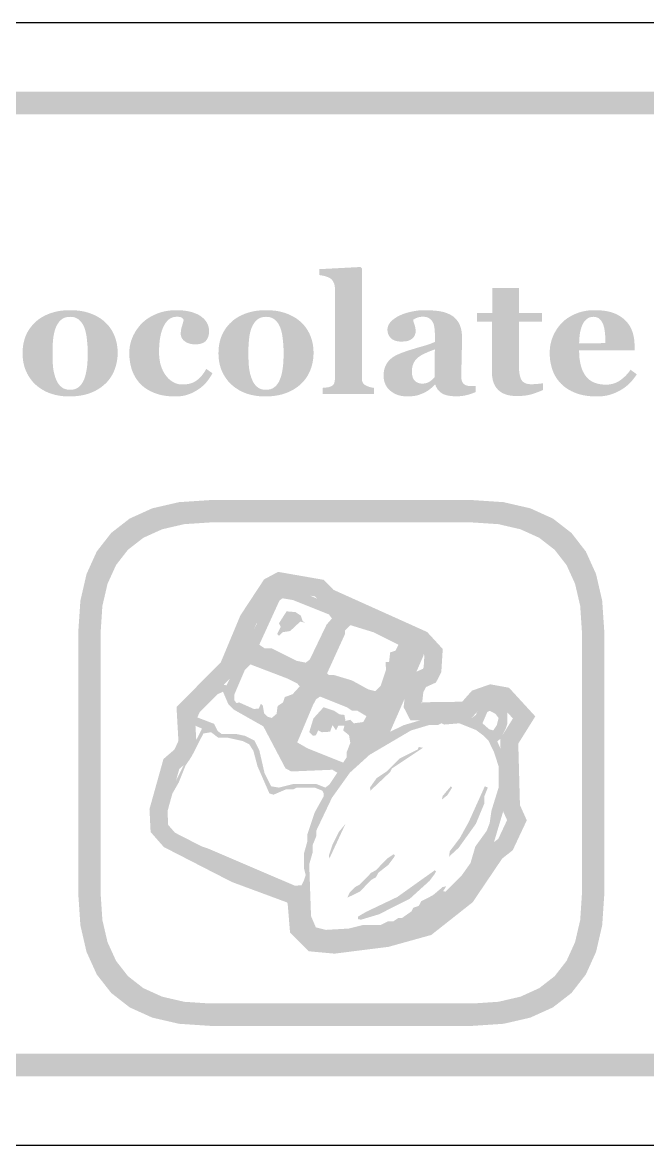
# Model space of a CAD drawing. Header units: millimetres. Extents: x 6 to 594, y 82 to 394.
# Drawn here: x 184.9 to 196.07, y 211.96 to 232.04 of the extents above; entities that cross this region are included whole.
import ezdxf

# ---------------------------------------------------------------- set-up
doc = ezdxf.new("R2010")
doc.units = ezdxf.units.MM
doc.layers.add('CUT', color=1, linetype='Continuous')
doc.layers.add('RASTER', color=7, linetype='Continuous')

msp = doc.modelspace()

# ---------------------------------------------------------------- hatches: boundary and pattern name
at = {"layer": 'RASTER'}
h = msp.add_hatch(color=7, dxfattribs=at)
h.paths.add_polyline_path([(159.8, 228.6), (159.834, 229.116), (159.938, 229.563), (160.109, 229.941), (160.35, 230.25), (160.659, 230.491), (161.038, 230.663), (161.484, 230.766), (162, 230.8), (219.2, 230.8), (219.716, 230.766), (220.163, 230.663), (220.541, 230.491), (220.85, 230.25), (221.091, 229.941), (221.263, 229.563), (221.366, 229.116), (221.4, 228.6), (221.4, 215.4), (221.366, 214.884), (221.263, 214.438), (221.091, 214.059), (220.85, 213.75), (220.541, 213.509), (220.163, 213.337), (219.716, 213.234), (219.2, 213.2), (162, 213.2), (161.484, 213.234), (161.038, 213.337), (160.659, 213.509), (160.35, 213.75), (160.109, 214.059), (159.938, 214.438), (159.834, 214.884), (159.8, 215.4)])
h.paths.add_polyline_path([(160.2, 228.6), (160.2, 215.4), (160.228, 214.978), (160.313, 214.613), (160.453, 214.303), (160.65, 214.05), (160.903, 213.853), (161.213, 213.712), (161.578, 213.628), (162, 213.6), (219.2, 213.6), (219.622, 213.628), (219.988, 213.712), (220.297, 213.853), (220.55, 214.05), (220.747, 214.303), (220.888, 214.613), (220.972, 214.978), (221, 215.4), (221, 228.6), (220.972, 229.022), (220.888, 229.388), (220.747, 229.697), (220.55, 229.95), (220.297, 230.147), (219.988, 230.288), (219.622, 230.372), (219.2, 230.4), (162, 230.4), (161.578, 230.372), (161.213, 230.288), (160.903, 230.147), (160.65, 229.95), (160.453, 229.697), (160.313, 229.388), (160.228, 229.022), (160.2, 228.6)])
for points in [[(191.185, 225.4), (190.267, 225.4), (190.267, 225.507), (190.276, 225.508), (190.286, 225.508), (190.295, 225.509), (190.304, 225.51), (190.313, 225.511), (190.323, 225.512), (190.332, 225.513), (190.341, 225.514), (190.35, 225.515), (190.358, 225.517), (190.367, 225.518), (190.375, 225.52), (190.382, 225.522), (190.39, 225.524), (190.397, 225.526), (190.404, 225.529), (190.416, 225.534), (190.426, 225.539), (190.435, 225.544), (190.444, 225.55), (190.451, 225.557), (190.458, 225.564), (190.463, 225.571), (190.468, 225.579), (190.472, 225.588), (190.476, 225.597), (190.478, 225.607), (190.481, 225.618), (190.483, 225.629), (190.484, 225.641), (190.485, 225.653), (190.485, 225.667), (190.485, 227.29), (190.485, 227.303), (190.484, 227.317), (190.482, 227.33), (190.479, 227.343), (190.476, 227.356), (190.472, 227.369), (190.468, 227.381), (190.462, 227.393), (190.456, 227.404), (190.45, 227.415), (190.443, 227.425), (190.436, 227.435), (190.428, 227.444), (190.42, 227.452), (190.411, 227.459), (190.402, 227.465), (190.394, 227.47), (190.385, 227.475), (190.375, 227.48), (190.365, 227.484), (190.353, 227.489), (190.341, 227.493), (190.327, 227.498), (190.313, 227.502), (190.298, 227.506), (190.284, 227.51), (190.27, 227.513), (190.257, 227.516), (190.244, 227.518), (190.232, 227.52), (190.22, 227.522), (190.208, 227.523), (190.208, 227.629), (190.945, 227.668), (190.967, 227.644), (190.967, 225.686), (190.967, 225.672), (190.968, 225.66), (190.97, 225.648), (190.972, 225.637), (190.974, 225.626), (190.978, 225.616), (190.982, 225.606), (190.986, 225.598), (190.991, 225.59), (190.997, 225.582), (191.004, 225.575), (191.011, 225.568), (191.019, 225.561), (191.028, 225.555), (191.037, 225.55), (191.048, 225.545), (191.055, 225.542), (191.062, 225.539), (191.07, 225.536), (191.078, 225.533), (191.085, 225.53), (191.093, 225.527), (191.101, 225.524), (191.109, 225.522), (191.117, 225.519), (191.126, 225.517), (191.135, 225.515), (191.144, 225.513), (191.154, 225.511), (191.164, 225.509), (191.174, 225.508), (191.185, 225.507)], [(194.203, 225.467), (194.179, 225.457), (194.155, 225.447), (194.131, 225.438), (194.106, 225.428), (194.08, 225.419), (194.055, 225.41), (194.029, 225.402), (194.002, 225.393), (193.975, 225.386), (193.946, 225.379), (193.915, 225.373), (193.883, 225.369), (193.85, 225.365), (193.815, 225.363), (193.779, 225.361), (193.741, 225.36), (193.686, 225.362), (193.634, 225.367), (193.587, 225.376), (193.542, 225.388), (193.502, 225.404), (193.465, 225.423), (193.432, 225.446), (193.402, 225.472), (193.376, 225.501), (193.354, 225.533), (193.335, 225.569), (193.319, 225.607), (193.307, 225.648), (193.299, 225.692), (193.293, 225.74), (193.292, 225.79), (193.292, 226.689), (193.028, 226.689), (193.028, 226.847), (193.298, 226.847), (193.298, 227.291), (193.774, 227.291), (193.774, 226.847), (194.184, 226.847), (194.184, 226.689), (193.777, 226.689), (193.777, 225.886), (193.777, 225.845), (193.779, 225.807), (193.783, 225.772), (193.788, 225.74), (193.795, 225.711), (193.803, 225.685), (193.813, 225.663), (193.824, 225.643), (193.837, 225.626), (193.853, 225.612), (193.87, 225.599), (193.891, 225.589), (193.913, 225.581), (193.938, 225.576), (193.965, 225.573), (193.995, 225.571), (194.005, 225.571), (194.016, 225.572), (194.029, 225.572), (194.042, 225.573), (194.056, 225.574), (194.071, 225.575), (194.088, 225.576), (194.105, 225.577), (194.122, 225.579), (194.137, 225.58), (194.151, 225.582), (194.164, 225.583), (194.176, 225.585), (194.186, 225.587), (194.195, 225.589), (194.203, 225.59)], [(187.629, 225.353), (187.578, 225.354), (187.53, 225.357), (187.483, 225.361), (187.437, 225.368), (187.393, 225.376), (187.35, 225.386), (187.309, 225.399), (187.269, 225.412), (187.231, 225.428), (187.194, 225.445), (187.16, 225.463), (187.127, 225.483), (187.095, 225.503), (187.066, 225.526), (187.038, 225.549), (187.012, 225.574), (186.987, 225.601), (186.965, 225.629), (186.943, 225.658), (186.924, 225.688), (186.906, 225.719), (186.889, 225.752), (186.874, 225.785), (186.861, 225.82), (186.849, 225.856), (186.839, 225.893), (186.831, 225.93), (186.824, 225.969), (186.818, 226.008), (186.814, 226.048), (186.812, 226.088), (186.811, 226.129), (186.812, 226.167), (186.815, 226.205), (186.82, 226.242), (186.826, 226.278), (186.835, 226.314), (186.845, 226.35), (186.858, 226.385), (186.872, 226.42), (186.888, 226.453), (186.905, 226.486), (186.924, 226.518), (186.944, 226.549), (186.965, 226.578), (186.987, 226.607), (187.011, 226.635), (187.037, 226.661), (187.064, 226.687), (187.093, 226.712), (187.124, 226.735), (187.157, 226.757), (187.191, 226.778), (187.226, 226.797), (187.264, 226.815), (187.303, 226.832), (187.343, 226.847), (187.384, 226.86), (187.426, 226.871), (187.47, 226.88), (187.514, 226.887), (187.56, 226.892), (187.606, 226.895), (187.653, 226.896), (187.719, 226.894), (187.781, 226.889), (187.84, 226.881), (187.895, 226.87), (187.946, 226.856), (187.994, 226.838), (188.039, 226.818), (188.08, 226.794), (188.116, 226.767), (188.148, 226.738), (188.175, 226.707), (188.197, 226.674), (188.214, 226.639), (188.227, 226.601), (188.234, 226.561), (188.236, 226.519), (188.236, 226.493), (188.233, 226.469), (188.229, 226.446), (188.223, 226.424), (188.215, 226.403), (188.205, 226.384), (188.194, 226.366), (188.181, 226.349), (188.166, 226.334), (188.148, 226.321), (188.128, 226.31), (188.105, 226.301), (188.08, 226.294), (188.052, 226.289), (188.022, 226.286), (187.989, 226.285), (187.962, 226.286), (187.936, 226.288), (187.912, 226.292), (187.888, 226.298), (187.866, 226.305), (187.844, 226.314), (187.824, 226.325), (187.805, 226.338), (187.788, 226.351), (187.773, 226.366), (187.76, 226.382), (187.75, 226.398), (187.742, 226.416), (187.736, 226.435), (187.732, 226.454), (187.731, 226.475), (187.731, 226.493), (187.733, 226.511), (187.734, 226.529), (187.737, 226.547), (187.74, 226.564), (187.744, 226.582), (187.749, 226.6), (187.755, 226.617), (187.76, 226.634), (187.765, 226.65), (187.769, 226.665), (187.773, 226.679), (187.776, 226.692), (187.779, 226.704), (187.781, 226.715), (187.782, 226.724), (187.778, 226.731), (187.774, 226.737), (187.769, 226.742), (187.764, 226.747), (187.759, 226.752), (187.753, 226.757), (187.747, 226.761), (187.741, 226.765), (187.735, 226.768), (187.727, 226.771), (187.719, 226.773), (187.709, 226.775), (187.699, 226.776), (187.688, 226.778), (187.676, 226.778), (187.664, 226.778), (187.647, 226.778), (187.631, 226.776), (187.616, 226.774), (187.601, 226.771), (187.586, 226.766), (187.571, 226.761), (187.557, 226.755), (187.544, 226.748), (187.53, 226.739), (187.517, 226.729), (187.504, 226.718), (187.491, 226.705), (187.479, 226.691), (187.466, 226.675), (187.454, 226.658), (187.443, 226.639), (187.431, 226.62), (187.421, 226.6), (187.411, 226.577), (187.402, 226.554), (187.393, 226.528), (187.385, 226.501), (187.377, 226.473), (187.37, 226.443), (187.364, 226.411), (187.358, 226.378), (187.354, 226.344), (187.35, 226.307), (187.347, 226.27), (187.345, 226.23), (187.343, 226.19), (187.343, 226.147), (187.345, 226.083), (187.351, 226.023), (187.36, 225.966), (187.373, 225.912), (187.391, 225.861), (187.412, 225.813), (187.437, 225.768), (187.465, 225.727), (187.497, 225.689), (187.529, 225.657), (187.564, 225.629), (187.599, 225.607), (187.637, 225.589), (187.675, 225.577), (187.716, 225.569), (187.757, 225.567), (187.797, 225.568), (187.835, 225.572), (187.87, 225.577), (187.903, 225.585), (187.935, 225.595), (187.964, 225.608), (187.991, 225.623), (188.016, 225.64), (188.04, 225.659), (188.063, 225.68), (188.085, 225.702), (188.107, 225.727), (188.128, 225.754), (188.148, 225.782), (188.168, 225.813), (188.187, 225.845), (188.297, 225.769), (188.285, 225.747), (188.273, 225.725), (188.26, 225.704), (188.247, 225.684), (188.233, 225.663), (188.219, 225.644), (188.204, 225.625), (188.188, 225.606), (188.172, 225.588), (188.155, 225.57), (188.137, 225.553), (188.119, 225.536), (188.1, 225.52), (188.08, 225.504), (188.059, 225.489), (188.037, 225.475), (188.014, 225.46), (187.991, 225.447), (187.968, 225.434), (187.944, 225.422), (187.921, 225.411), (187.897, 225.401), (187.874, 225.392), (187.85, 225.384), (187.825, 225.377), (187.8, 225.37), (187.774, 225.365), (187.747, 225.361), (187.719, 225.357), (187.69, 225.355), (187.66, 225.354), (187.629, 225.353)]]:
    msp.add_hatch(color=7, dxfattribs=at).paths.add_polyline_path(points)
h = msp.add_hatch(color=7, dxfattribs=at)
h.paths.add_polyline_path([(186.381, 226.68), (186.407, 226.654), (186.432, 226.627), (186.455, 226.599), (186.476, 226.569), (186.496, 226.538), (186.514, 226.506), (186.531, 226.473), (186.546, 226.439), (186.559, 226.403), (186.571, 226.367), (186.581, 226.33), (186.589, 226.292), (186.595, 226.254), (186.6, 226.214), (186.602, 226.175), (186.603, 226.134), (186.602, 226.094), (186.6, 226.054), (186.595, 226.015), (186.589, 225.976), (186.581, 225.938), (186.571, 225.9), (186.56, 225.863), (186.547, 225.827), (186.532, 225.792), (186.515, 225.757), (186.497, 225.725), (186.477, 225.693), (186.456, 225.663), (186.433, 225.634), (186.408, 225.606), (186.382, 225.58), (186.352, 225.554), (186.321, 225.528), (186.289, 225.505), (186.255, 225.483), (186.22, 225.463), (186.183, 225.444), (186.145, 225.427), (186.106, 225.412), (186.065, 225.398), (186.023, 225.386), (185.979, 225.376), (185.934, 225.368), (185.887, 225.361), (185.839, 225.357), (185.79, 225.354), (185.739, 225.353), (185.695, 225.354), (185.651, 225.356), (185.609, 225.36), (185.567, 225.366), (185.527, 225.373), (185.487, 225.382), (185.448, 225.392), (185.41, 225.404), (185.373, 225.418), (185.337, 225.433), (185.302, 225.45), (185.269, 225.468), (185.236, 225.489), (185.204, 225.51), (185.174, 225.533), (185.144, 225.558), (185.117, 225.583), (185.091, 225.61), (185.067, 225.638), (185.045, 225.668), (185.023, 225.699), (185.004, 225.731), (184.985, 225.765), (184.968, 225.801), (184.953, 225.837), (184.94, 225.875), (184.929, 225.914), (184.92, 225.954), (184.913, 225.994), (184.908, 226.036), (184.905, 226.079), (184.904, 226.124), (184.905, 226.167), (184.907, 226.209), (184.912, 226.25), (184.918, 226.29), (184.926, 226.328), (184.936, 226.365), (184.947, 226.402), (184.96, 226.436), (184.975, 226.47), (184.992, 226.503), (185.011, 226.535), (185.031, 226.566), (185.053, 226.596), (185.077, 226.625), (185.102, 226.653), (185.13, 226.68), (185.157, 226.705), (185.187, 226.729), (185.218, 226.751), (185.251, 226.771), (185.285, 226.79), (185.321, 226.808), (185.358, 226.824), (185.397, 226.839), (185.437, 226.852), (185.479, 226.864), (185.521, 226.874), (185.565, 226.882), (185.61, 226.888), (185.656, 226.892), (185.704, 226.895), (185.752, 226.896), (185.803, 226.895), (185.852, 226.892), (185.899, 226.888), (185.945, 226.882), (185.989, 226.874), (186.032, 226.864), (186.073, 226.852), (186.113, 226.839), (186.151, 226.824), (186.188, 226.808), (186.224, 226.79), (186.258, 226.771), (186.291, 226.751), (186.322, 226.729), (186.352, 226.705), (186.381, 226.68)])
h.paths.add_polyline_path([(186.006, 225.665), (186.013, 225.686), (186.021, 225.708), (186.027, 225.732), (186.034, 225.756), (186.039, 225.781), (186.044, 225.808), (186.049, 225.836), (186.053, 225.864), (186.057, 225.894), (186.06, 225.925), (186.062, 225.958), (186.065, 225.991), (186.066, 226.026), (186.068, 226.062), (186.068, 226.099), (186.069, 226.137), (186.068, 226.163), (186.068, 226.19), (186.066, 226.218), (186.065, 226.247), (186.063, 226.276), (186.06, 226.307), (186.057, 226.339), (186.054, 226.371), (186.05, 226.403), (186.046, 226.434), (186.041, 226.462), (186.036, 226.489), (186.03, 226.514), (186.024, 226.538), (186.017, 226.559), (186.01, 226.579), (186.001, 226.602), (185.991, 226.623), (185.98, 226.643), (185.968, 226.662), (185.955, 226.679), (185.942, 226.695), (185.928, 226.71), (185.913, 226.724), (185.896, 226.737), (185.879, 226.747), (185.861, 226.756), (185.842, 226.764), (185.822, 226.77), (185.801, 226.774), (185.778, 226.776), (185.755, 226.777), (185.73, 226.776), (185.706, 226.773), (185.683, 226.769), (185.661, 226.763), (185.641, 226.755), (185.623, 226.745), (185.605, 226.733), (185.589, 226.72), (185.574, 226.705), (185.559, 226.689), (185.546, 226.672), (185.534, 226.654), (185.522, 226.635), (185.511, 226.615), (185.502, 226.594), (185.493, 226.572), (185.485, 226.551), (185.479, 226.528), (185.472, 226.505), (185.467, 226.481), (185.462, 226.456), (185.457, 226.431), (185.454, 226.404), (185.45, 226.376), (185.448, 226.348), (185.445, 226.32), (185.443, 226.291), (185.442, 226.262), (185.44, 226.233), (185.439, 226.203), (185.439, 226.173), (185.439, 226.143), (185.439, 226.104), (185.439, 226.066), (185.44, 226.031), (185.441, 225.997), (185.443, 225.965), (185.444, 225.934), (185.446, 225.905), (185.449, 225.878), (185.452, 225.852), (185.456, 225.826), (185.461, 225.8), (185.466, 225.773), (185.473, 225.747), (185.481, 225.721), (185.489, 225.694), (185.499, 225.668), (185.508, 225.646), (185.517, 225.625), (185.528, 225.605), (185.54, 225.587), (185.552, 225.569), (185.566, 225.553), (185.58, 225.538), (185.595, 225.525), (185.612, 225.512), (185.629, 225.501), (185.647, 225.492), (185.667, 225.485), (185.687, 225.479), (185.709, 225.475), (185.731, 225.473), (185.755, 225.472), (185.777, 225.473), (185.797, 225.475), (185.817, 225.479), (185.837, 225.484), (185.855, 225.491), (185.873, 225.499), (185.89, 225.509), (185.906, 225.521), (185.921, 225.534), (185.936, 225.548), (185.949, 225.564), (185.962, 225.581), (185.974, 225.6), (185.986, 225.62), (185.996, 225.642), (186.006, 225.665)])
h = msp.add_hatch(color=7, dxfattribs=at)
h.paths.add_polyline_path([(189.881, 226.68), (189.908, 226.654), (189.932, 226.627), (189.956, 226.599), (189.977, 226.569), (189.997, 226.538), (190.015, 226.506), (190.032, 226.473), (190.047, 226.439), (190.06, 226.403), (190.072, 226.367), (190.082, 226.33), (190.09, 226.292), (190.096, 226.254), (190.101, 226.214), (190.103, 226.175), (190.104, 226.134), (190.103, 226.094), (190.101, 226.054), (190.096, 226.015), (190.09, 225.976), (190.082, 225.938), (190.072, 225.9), (190.061, 225.863), (190.048, 225.827), (190.033, 225.792), (190.016, 225.757), (189.998, 225.725), (189.978, 225.693), (189.957, 225.663), (189.934, 225.634), (189.909, 225.606), (189.883, 225.58), (189.853, 225.554), (189.822, 225.528), (189.79, 225.505), (189.756, 225.483), (189.721, 225.463), (189.684, 225.444), (189.646, 225.427), (189.607, 225.412), (189.566, 225.398), (189.524, 225.386), (189.48, 225.376), (189.435, 225.368), (189.388, 225.361), (189.34, 225.357), (189.291, 225.354), (189.24, 225.353), (189.196, 225.354), (189.152, 225.356), (189.11, 225.36), (189.068, 225.366), (189.028, 225.373), (188.988, 225.382), (188.949, 225.392), (188.911, 225.404), (188.874, 225.418), (188.838, 225.433), (188.803, 225.45), (188.769, 225.468), (188.737, 225.489), (188.705, 225.51), (188.675, 225.533), (188.645, 225.558), (188.618, 225.583), (188.592, 225.61), (188.568, 225.638), (188.546, 225.668), (188.524, 225.699), (188.505, 225.731), (188.486, 225.765), (188.469, 225.801), (188.454, 225.837), (188.441, 225.875), (188.43, 225.914), (188.421, 225.954), (188.414, 225.994), (188.409, 226.036), (188.406, 226.079), (188.405, 226.124), (188.406, 226.167), (188.408, 226.209), (188.413, 226.25), (188.419, 226.29), (188.427, 226.328), (188.437, 226.365), (188.448, 226.402), (188.461, 226.436), (188.476, 226.47), (188.493, 226.503), (188.512, 226.535), (188.532, 226.566), (188.554, 226.596), (188.578, 226.625), (188.603, 226.653), (188.631, 226.68), (188.658, 226.705), (188.688, 226.729), (188.719, 226.751), (188.752, 226.771), (188.786, 226.79), (188.822, 226.808), (188.859, 226.824), (188.898, 226.839), (188.938, 226.852), (188.98, 226.864), (189.022, 226.874), (189.066, 226.882), (189.111, 226.888), (189.157, 226.892), (189.205, 226.895), (189.253, 226.896), (189.304, 226.895), (189.353, 226.892), (189.4, 226.888), (189.446, 226.882), (189.49, 226.874), (189.533, 226.864), (189.574, 226.852), (189.614, 226.839), (189.652, 226.824), (189.689, 226.808), (189.725, 226.79), (189.759, 226.771), (189.792, 226.751), (189.823, 226.729), (189.853, 226.705), (189.881, 226.68)])
h.paths.add_polyline_path([(189.506, 225.665), (189.514, 225.686), (189.522, 225.708), (189.528, 225.732), (189.535, 225.756), (189.54, 225.781), (189.545, 225.808), (189.55, 225.836), (189.554, 225.864), (189.558, 225.894), (189.561, 225.925), (189.563, 225.958), (189.566, 225.991), (189.567, 226.026), (189.569, 226.062), (189.569, 226.099), (189.569, 226.137), (189.569, 226.163), (189.569, 226.19), (189.567, 226.218), (189.566, 226.247), (189.564, 226.276), (189.561, 226.307), (189.558, 226.339), (189.555, 226.371), (189.551, 226.403), (189.547, 226.434), (189.542, 226.462), (189.537, 226.489), (189.531, 226.514), (189.525, 226.538), (189.518, 226.559), (189.511, 226.579), (189.502, 226.602), (189.492, 226.623), (189.481, 226.643), (189.469, 226.662), (189.456, 226.679), (189.443, 226.695), (189.429, 226.71), (189.413, 226.724), (189.397, 226.737), (189.38, 226.747), (189.362, 226.756), (189.343, 226.764), (189.323, 226.77), (189.302, 226.774), (189.279, 226.776), (189.256, 226.777), (189.231, 226.776), (189.207, 226.773), (189.184, 226.769), (189.162, 226.763), (189.142, 226.755), (189.123, 226.745), (189.106, 226.733), (189.09, 226.72), (189.075, 226.705), (189.06, 226.689), (189.047, 226.672), (189.035, 226.654), (189.023, 226.635), (189.012, 226.615), (189.003, 226.594), (188.994, 226.572), (188.986, 226.551), (188.98, 226.528), (188.973, 226.505), (188.968, 226.481), (188.963, 226.456), (188.958, 226.431), (188.955, 226.404), (188.951, 226.376), (188.949, 226.348), (188.946, 226.32), (188.944, 226.291), (188.943, 226.262), (188.941, 226.233), (188.94, 226.203), (188.94, 226.173), (188.94, 226.143), (188.94, 226.104), (188.94, 226.066), (188.941, 226.031), (188.942, 225.997), (188.944, 225.965), (188.945, 225.934), (188.947, 225.905), (188.95, 225.878), (188.953, 225.852), (188.957, 225.826), (188.962, 225.8), (188.967, 225.773), (188.974, 225.747), (188.982, 225.721), (188.99, 225.694), (189, 225.668), (189.009, 225.646), (189.018, 225.625), (189.029, 225.605), (189.041, 225.587), (189.053, 225.569), (189.067, 225.553), (189.081, 225.538), (189.096, 225.525), (189.113, 225.512), (189.13, 225.501), (189.148, 225.492), (189.168, 225.485), (189.188, 225.479), (189.21, 225.475), (189.232, 225.473), (189.256, 225.472), (189.278, 225.473), (189.298, 225.475), (189.318, 225.479), (189.338, 225.484), (189.356, 225.491), (189.374, 225.499), (189.391, 225.509), (189.407, 225.521), (189.422, 225.534), (189.437, 225.548), (189.45, 225.564), (189.463, 225.581), (189.475, 225.6), (189.487, 225.62), (189.497, 225.642), (189.506, 225.665)])
h = msp.add_hatch(color=7, dxfattribs=at)
h.paths.add_polyline_path([(193, 225.431), (192.984, 225.424), (192.966, 225.417), (192.949, 225.411), (192.93, 225.404), (192.91, 225.398), (192.89, 225.391), (192.869, 225.385), (192.848, 225.379), (192.826, 225.374), (192.803, 225.369), (192.78, 225.365), (192.757, 225.362), (192.734, 225.359), (192.71, 225.358), (192.686, 225.356), (192.662, 225.356), (192.618, 225.357), (192.578, 225.359), (192.54, 225.364), (192.505, 225.369), (192.474, 225.377), (192.445, 225.386), (192.419, 225.397), (192.397, 225.41), (192.376, 225.424), (192.358, 225.439), (192.341, 225.456), (192.325, 225.475), (192.312, 225.494), (192.3, 225.516), (192.289, 225.538), (192.281, 225.563), (192.272, 225.563), (192.26, 225.55), (192.247, 225.539), (192.235, 225.527), (192.223, 225.516), (192.211, 225.506), (192.199, 225.496), (192.188, 225.487), (192.176, 225.478), (192.165, 225.469), (192.153, 225.461), (192.141, 225.453), (192.128, 225.445), (192.116, 225.438), (192.103, 225.431), (192.09, 225.424), (192.077, 225.418), (192.06, 225.41), (192.043, 225.403), (192.026, 225.396), (192.01, 225.39), (191.993, 225.384), (191.977, 225.379), (191.961, 225.374), (191.945, 225.37), (191.928, 225.366), (191.91, 225.363), (191.89, 225.361), (191.868, 225.358), (191.845, 225.357), (191.821, 225.356), (191.795, 225.355), (191.767, 225.355), (191.725, 225.356), (191.685, 225.361), (191.646, 225.369), (191.609, 225.38), (191.574, 225.394), (191.54, 225.411), (191.508, 225.431), (191.477, 225.455), (191.449, 225.481), (191.424, 225.509), (191.404, 225.539), (191.387, 225.572), (191.373, 225.606), (191.364, 225.642), (191.358, 225.68), (191.357, 225.721), (191.357, 225.744), (191.358, 225.767), (191.36, 225.788), (191.363, 225.809), (191.367, 225.829), (191.371, 225.848), (191.377, 225.866), (191.383, 225.883), (191.39, 225.899), (191.398, 225.915), (191.406, 225.93), (191.415, 225.945), (191.425, 225.96), (191.435, 225.974), (191.446, 225.988), (191.458, 226.001), (191.469, 226.012), (191.481, 226.023), (191.493, 226.033), (191.505, 226.043), (191.518, 226.053), (191.531, 226.062), (191.545, 226.07), (191.559, 226.078), (191.574, 226.086), (191.589, 226.093), (191.604, 226.101), (191.62, 226.108), (191.636, 226.115), (191.652, 226.122), (191.669, 226.129), (191.686, 226.135), (191.72, 226.147), (191.755, 226.16), (191.792, 226.172), (191.831, 226.185), (191.872, 226.197), (191.914, 226.21), (191.957, 226.223), (192.003, 226.236), (192.047, 226.249), (192.089, 226.261), (192.127, 226.273), (192.162, 226.285), (192.194, 226.296), (192.223, 226.308), (192.249, 226.318), (192.272, 226.329), (192.272, 226.469), (192.272, 226.479), (192.272, 226.489), (192.271, 226.5), (192.271, 226.512), (192.27, 226.524), (192.269, 226.537), (192.268, 226.551), (192.266, 226.566), (192.265, 226.581), (192.263, 226.595), (192.26, 226.608), (192.257, 226.621), (192.254, 226.634), (192.25, 226.645), (192.246, 226.657), (192.241, 226.667), (192.236, 226.679), (192.23, 226.69), (192.223, 226.7), (192.215, 226.71), (192.207, 226.72), (192.197, 226.729), (192.188, 226.738), (192.177, 226.746), (192.165, 226.754), (192.153, 226.76), (192.14, 226.766), (192.126, 226.77), (192.111, 226.774), (192.095, 226.776), (192.079, 226.778), (192.061, 226.778), (192.045, 226.778), (192.03, 226.777), (192.016, 226.776), (192.002, 226.774), (191.989, 226.771), (191.976, 226.768), (191.965, 226.764), (191.954, 226.76), (191.943, 226.756), (191.933, 226.751), (191.923, 226.746), (191.915, 226.742), (191.906, 226.737), (191.898, 226.732), (191.891, 226.728), (191.884, 226.723), (191.885, 226.715), (191.887, 226.706), (191.889, 226.696), (191.892, 226.686), (191.896, 226.674), (191.9, 226.662), (191.904, 226.648), (191.909, 226.633), (191.914, 226.618), (191.918, 226.604), (191.921, 226.589), (191.924, 226.574), (191.926, 226.56), (191.928, 226.546), (191.929, 226.532), (191.929, 226.518), (191.929, 226.511), (191.929, 226.504), (191.927, 226.497), (191.926, 226.49), (191.924, 226.482), (191.922, 226.473), (191.919, 226.465), (191.916, 226.455), (191.913, 226.446), (191.909, 226.438), (191.905, 226.43), (191.9, 226.422), (191.895, 226.415), (191.89, 226.408), (191.884, 226.402), (191.878, 226.396), (191.87, 226.389), (191.861, 226.382), (191.852, 226.376), (191.842, 226.37), (191.833, 226.365), (191.823, 226.36), (191.813, 226.355), (191.803, 226.351), (191.792, 226.347), (191.779, 226.344), (191.765, 226.341), (191.75, 226.339), (191.733, 226.337), (191.715, 226.336), (191.695, 226.335), (191.674, 226.335), (191.645, 226.335), (191.617, 226.338), (191.591, 226.343), (191.566, 226.349), (191.544, 226.358), (191.524, 226.368), (191.505, 226.38), (191.488, 226.394), (191.474, 226.409), (191.461, 226.426), (191.45, 226.443), (191.441, 226.462), (191.434, 226.482), (191.429, 226.503), (191.426, 226.525), (191.425, 226.548), (191.426, 226.569), (191.43, 226.588), (191.435, 226.608), (191.442, 226.626), (191.451, 226.644), (191.462, 226.662), (191.475, 226.679), (191.491, 226.696), (191.507, 226.712), (191.525, 226.727), (191.544, 226.741), (191.563, 226.755), (191.583, 226.768), (191.604, 226.781), (191.627, 226.792), (191.65, 226.803), (191.673, 226.814), (191.697, 226.824), (191.723, 226.833), (191.749, 226.842), (191.776, 226.851), (191.804, 226.858), (191.832, 226.865), (191.862, 226.871), (191.892, 226.877), (191.921, 226.882), (191.95, 226.886), (191.978, 226.89), (192.005, 226.892), (192.032, 226.894), (192.059, 226.895), (192.085, 226.896), (192.12, 226.895), (192.154, 226.895), (192.188, 226.893), (192.221, 226.891), (192.253, 226.889), (192.285, 226.886), (192.315, 226.883), (192.345, 226.879), (192.375, 226.874), (192.403, 226.868), (192.431, 226.861), (192.458, 226.853), (192.485, 226.844), (192.51, 226.833), (192.535, 226.822), (192.559, 226.809), (192.581, 226.796), (192.602, 226.781), (192.622, 226.764), (192.641, 226.746), (192.658, 226.727), (192.674, 226.706), (192.69, 226.684), (192.704, 226.66), (192.716, 226.635), (192.727, 226.608), (192.736, 226.579), (192.744, 226.548), (192.749, 226.516), (192.754, 226.481), (192.756, 226.445), (192.757, 226.406), (192.757, 226.364), (192.757, 226.32), (192.756, 226.274), (192.755, 226.225), (192.754, 226.175), (192.753, 226.123), (192.752, 226.07), (192.75, 226.014), (192.749, 225.959), (192.748, 225.91), (192.746, 225.865), (192.745, 225.826), (192.745, 225.791), (192.744, 225.761), (192.744, 225.735), (192.744, 225.715), (192.744, 225.699), (192.745, 225.684), (192.747, 225.669), (192.749, 225.656), (192.752, 225.643), (192.755, 225.632), (192.759, 225.621), (192.764, 225.611), (192.769, 225.602), (192.775, 225.593), (192.781, 225.585), (192.789, 225.578), (192.797, 225.571), (192.805, 225.565), (192.814, 225.559), (192.824, 225.554), (192.831, 225.551), (192.839, 225.549), (192.847, 225.546), (192.856, 225.544), (192.867, 225.543), (192.878, 225.542), (192.89, 225.541), (192.903, 225.54), (192.916, 225.539), (192.929, 225.539), (192.941, 225.539), (192.954, 225.538), (192.966, 225.538), (192.978, 225.538), (192.989, 225.538), (193, 225.538)])
h.paths.add_polyline_path([(192.272, 226.194), (192.252, 226.187), (192.231, 226.18), (192.211, 226.172), (192.19, 226.164), (192.17, 226.156), (192.15, 226.148), (192.13, 226.139), (192.11, 226.13), (192.09, 226.121), (192.071, 226.112), (192.053, 226.103), (192.036, 226.093), (192.02, 226.084), (192.005, 226.074), (191.991, 226.065), (191.978, 226.055), (191.965, 226.044), (191.952, 226.033), (191.94, 226.021), (191.929, 226.008), (191.919, 225.995), (191.91, 225.98), (191.901, 225.966), (191.893, 225.95), (191.886, 225.934), (191.879, 225.917), (191.874, 225.899), (191.87, 225.881), (191.866, 225.862), (191.864, 225.842), (191.862, 225.821), (191.862, 225.8), (191.863, 225.772), (191.865, 225.747), (191.869, 225.723), (191.875, 225.701), (191.882, 225.682), (191.891, 225.664), (191.902, 225.648), (191.914, 225.634), (191.927, 225.622), (191.941, 225.612), (191.956, 225.603), (191.972, 225.596), (191.988, 225.59), (192.006, 225.586), (192.023, 225.584), (192.042, 225.583), (192.062, 225.584), (192.081, 225.585), (192.099, 225.588), (192.116, 225.591), (192.132, 225.596), (192.147, 225.602), (192.161, 225.608), (192.175, 225.616), (192.188, 225.625), (192.2, 225.634), (192.212, 225.643), (192.224, 225.653), (192.235, 225.663), (192.246, 225.674), (192.256, 225.686), (192.266, 225.697)])
h = msp.add_hatch(color=7, dxfattribs=at)
h.paths.add_polyline_path([(195.88, 225.75), (195.867, 225.729), (195.853, 225.709), (195.839, 225.689), (195.823, 225.669), (195.808, 225.649), (195.791, 225.63), (195.774, 225.611), (195.756, 225.593), (195.738, 225.574), (195.719, 225.557), (195.699, 225.54), (195.679, 225.524), (195.658, 225.508), (195.636, 225.494), (195.614, 225.479), (195.591, 225.466), (195.567, 225.452), (195.542, 225.44), (195.518, 225.428), (195.493, 225.417), (195.468, 225.407), (195.443, 225.398), (195.418, 225.389), (195.393, 225.382), (195.367, 225.375), (195.341, 225.369), (195.313, 225.364), (195.285, 225.36), (195.256, 225.357), (195.226, 225.355), (195.194, 225.354), (195.162, 225.353), (195.109, 225.354), (195.058, 225.357), (195.008, 225.362), (194.96, 225.369), (194.914, 225.377), (194.87, 225.388), (194.828, 225.4), (194.788, 225.415), (194.749, 225.431), (194.713, 225.448), (194.678, 225.467), (194.644, 225.487), (194.613, 225.508), (194.583, 225.531), (194.554, 225.555), (194.528, 225.58), (194.503, 225.607), (194.48, 225.635), (194.458, 225.663), (194.438, 225.694), (194.42, 225.725), (194.403, 225.757), (194.388, 225.791), (194.375, 225.826), (194.363, 225.861), (194.353, 225.898), (194.344, 225.935), (194.337, 225.973), (194.331, 226.012), (194.328, 226.051), (194.325, 226.091), (194.324, 226.132), (194.325, 226.17), (194.328, 226.206), (194.332, 226.243), (194.338, 226.279), (194.346, 226.314), (194.355, 226.35), (194.366, 226.384), (194.379, 226.419), (194.394, 226.453), (194.41, 226.485), (194.427, 226.517), (194.446, 226.548), (194.466, 226.578), (194.488, 226.607), (194.511, 226.635), (194.535, 226.663), (194.561, 226.688), (194.588, 226.712), (194.617, 226.735), (194.648, 226.757), (194.68, 226.777), (194.714, 226.796), (194.749, 226.814), (194.787, 226.831), (194.825, 226.846), (194.865, 226.859), (194.905, 226.87), (194.947, 226.879), (194.99, 226.887), (195.034, 226.892), (195.079, 226.895), (195.126, 226.896), (195.176, 226.895), (195.224, 226.892), (195.269, 226.889), (195.312, 226.883), (195.353, 226.876), (195.392, 226.868), (195.428, 226.857), (195.463, 226.846), (195.495, 226.833), (195.526, 226.819), (195.555, 226.803), (195.583, 226.786), (195.61, 226.769), (195.635, 226.75), (195.658, 226.729), (195.681, 226.708), (195.701, 226.687), (195.72, 226.664), (195.737, 226.641), (195.753, 226.617), (195.767, 226.592), (195.781, 226.566), (195.792, 226.539), (195.802, 226.511), (195.811, 226.483), (195.819, 226.454), (195.826, 226.424), (195.831, 226.395), (195.835, 226.365), (195.838, 226.335), (195.84, 226.304), (195.84, 226.273), (195.84, 226.178), (194.85, 226.178), (194.852, 226.105), (194.857, 226.037), (194.867, 225.973), (194.879, 225.913), (194.895, 225.859), (194.915, 225.808), (194.939, 225.762), (194.966, 225.721), (194.997, 225.684), (195.032, 225.652), (195.072, 225.625), (195.116, 225.603), (195.164, 225.586), (195.216, 225.574), (195.273, 225.567), (195.334, 225.564), (195.368, 225.565), (195.401, 225.569), (195.433, 225.575), (195.464, 225.583), (195.495, 225.594), (195.525, 225.606), (195.553, 225.622), (195.581, 225.64), (195.608, 225.659), (195.634, 225.68), (195.659, 225.702), (195.683, 225.725), (195.706, 225.75), (195.728, 225.775), (195.749, 225.802), (195.769, 225.831)])
h.paths.add_polyline_path([(195.32, 226.307), (195.32, 226.329), (195.32, 226.351), (195.319, 226.373), (195.318, 226.396), (195.317, 226.418), (195.316, 226.441), (195.314, 226.464), (195.312, 226.487), (195.309, 226.509), (195.306, 226.531), (195.303, 226.551), (195.3, 226.571), (195.296, 226.589), (195.291, 226.606), (195.286, 226.623), (195.281, 226.638), (195.274, 226.654), (195.267, 226.67), (195.26, 226.685), (195.251, 226.698), (195.243, 226.711), (195.233, 226.722), (195.223, 226.732), (195.213, 226.742), (195.202, 226.75), (195.19, 226.757), (195.177, 226.763), (195.164, 226.768), (195.15, 226.772), (195.135, 226.775), (195.12, 226.776), (195.104, 226.777), (195.076, 226.775), (195.05, 226.77), (195.025, 226.761), (195.002, 226.748), (194.98, 226.732), (194.96, 226.713), (194.941, 226.689), (194.923, 226.663), (194.908, 226.632), (194.894, 226.597), (194.882, 226.558), (194.871, 226.515), (194.863, 226.468), (194.857, 226.416), (194.853, 226.361), (194.85, 226.301)])
h = msp.add_hatch(color=7, dxfattribs=at)
h.paths.add_polyline_path([(185.9, 221.15), (185.937, 221.701), (186.047, 222.178), (186.23, 222.582), (186.488, 222.913), (186.818, 223.17), (187.222, 223.353), (187.699, 223.463), (188.25, 223.5), (192.95, 223.5), (193.501, 223.463), (193.978, 223.353), (194.382, 223.17), (194.713, 222.913), (194.97, 222.582), (195.153, 222.178), (195.263, 221.701), (195.3, 221.15), (195.3, 216.45), (195.263, 215.899), (195.153, 215.422), (194.97, 215.018), (194.713, 214.687), (194.382, 214.43), (193.978, 214.247), (193.501, 214.137), (192.95, 214.1), (188.25, 214.1), (187.699, 214.137), (187.222, 214.247), (186.818, 214.43), (186.488, 214.688), (186.23, 215.018), (186.047, 215.422), (185.937, 215.899), (185.9, 216.45)])
h.paths.add_polyline_path([(186.3, 221.15), (186.3, 216.45), (186.33, 215.993), (186.422, 215.597), (186.574, 215.262), (186.788, 214.988), (187.062, 214.774), (187.397, 214.622), (187.793, 214.53), (188.25, 214.5), (192.95, 214.5), (193.407, 214.53), (193.803, 214.622), (194.138, 214.774), (194.413, 214.988), (194.626, 215.262), (194.778, 215.597), (194.87, 215.993), (194.9, 216.45), (194.9, 221.15), (194.87, 221.607), (194.778, 222.003), (194.626, 222.338), (194.413, 222.612), (194.138, 222.826), (193.803, 222.978), (193.407, 223.07), (192.95, 223.1), (188.25, 223.1), (187.793, 223.07), (187.397, 222.978), (187.062, 222.826), (186.788, 222.613), (186.574, 222.338), (186.422, 222.003), (186.33, 221.607), (186.3, 221.15)])
h = msp.add_hatch(color=7, dxfattribs=at)
h.paths.add_polyline_path([(189.47, 222.217), (190.288, 222.074), (190.46, 221.896), (192.134, 221.142), (192.413, 220.838), (192.387, 220.423), (192.292, 220.239), (192.115, 220.158), (192.066, 220.067), (192.043, 219.859), (192.03, 219.885), (192.76, 219.895), (192.935, 220.093), (193.26, 220.207), (193.598, 220.145), (194.067, 219.633), (193.763, 219.146), (193.793, 218.046), (193.915, 217.775), (193.664, 217.24), (193.475, 217.091), (192.948, 216.31), (192.208, 215.725), (191.441, 215.512), (190.477, 215.391), (190.022, 215.433), (189.684, 215.77), (189.641, 216.289), (189.629, 216.307), (188.644, 216.672), (187.428, 217.297), (187.192, 217.566), (187.172, 217.976), (187.422, 218.871), (187.62, 219.042), (187.689, 219.195), (187.655, 219.801), (188.446, 220.599), (188.797, 221.439), (189.22, 222.082)])
h.paths.add_polyline_path([(189.524, 221.883), (189.443, 221.839), (189.081, 221.288), (188.717, 220.418), (187.982, 219.677), (188.012, 219.135), (187.883, 218.846), (187.704, 218.692), (187.494, 217.94), (187.506, 217.693), (187.628, 217.553), (188.774, 216.965), (189.838, 216.571), (189.953, 216.397), (189.994, 215.914), (190.167, 215.741), (190.471, 215.712), (191.378, 215.827), (192.06, 216.016), (192.711, 216.53), (193.238, 217.312), (193.406, 217.444), (193.563, 217.778), (193.475, 217.973), (193.441, 219.234), (193.667, 219.596), (193.434, 219.85), (193.286, 219.877), (193.12, 219.819), (192.906, 219.577), (191.836, 219.562), (191.714, 219.798), (191.755, 220.164), (191.884, 220.405), (192.059, 220.484), (192.072, 220.51), (192.085, 220.722), (191.942, 220.877), (190.272, 221.629), (190.13, 221.777), (189.524, 221.883)])
h = msp.add_hatch(color=7, dxfattribs=at)
h.paths.add_polyline_path([(189.494, 221.957), (189.612, 221.967), (189.932, 221.839), (191.655, 221.105), (191.984, 220.923), (192.07, 220.722), (191.473, 219.359), (191.719, 219.477), (192.261, 219.637), (192.676, 219.669), (192.932, 219.605), (193.005, 219.659), (193.082, 219.838), (193.155, 219.892), (193.347, 219.892), (193.516, 219.806), (193.57, 219.701), (193.57, 219.509), (193.538, 219.414), (193.452, 219.244), (193.388, 219.181), (193.538, 218.871), (193.57, 218.711), (193.57, 218.36), (193.538, 218.296), (193.506, 217.977), (193.315, 217.339), (193.165, 217.042), (192.846, 216.595), (192.494, 216.244), (192.207, 216.053), (191.847, 215.871), (191.527, 215.775), (191.208, 215.743), (191.144, 215.711), (190.953, 215.711), (190.634, 215.647), (190.187, 215.647), (190.018, 215.733), (189.9, 215.935), (189.9, 216.445), (189.877, 216.487), (188.974, 216.86), (188.058, 217.285), (188.112, 217.307), (188.208, 217.275), (189.772, 216.605), (189.89, 216.614), (189.932, 216.701), (189.963, 216.796), (189.932, 216.924), (189.932, 217.179), (189.995, 217.403), (189.995, 217.53), (190.123, 217.913), (190.283, 218.201), (190.283, 218.264), (190.26, 218.306), (190.123, 218.36), (189.804, 218.36), (189.74, 218.328), (189.612, 218.328), (189.389, 218.233), (189.315, 218.255), (189.102, 218.743), (189.028, 219.021), (188.952, 219.136), (188.846, 219.19), (188.559, 219.254), (188.399, 219.254), (188.272, 219.35), (188.135, 219.327), (187.93, 218.925), (187.815, 218.753), (187.697, 218.456), (187.57, 218.233), (187.506, 218.073), (187.506, 217.977), (187.442, 217.85), (187.442, 217.754), (187.496, 217.648), (187.592, 217.553), (188.039, 217.317), (187.921, 217.339), (187.56, 217.521), (187.464, 217.617), (187.41, 217.722), (187.41, 217.913), (187.506, 218.201), (188.112, 219.414), (187.911, 219.5), (187.889, 219.669), (188.026, 219.851), (188.09, 219.883), (188.294, 220.093), (188.473, 220.202), (188.549, 220.189), (189.347, 221.817), (189.411, 221.913)])
h.paths.add_polyline_path([(189.548, 221.744), (189.494, 221.702), (189.134, 220.914), (189.229, 220.85), (189.357, 220.85), (189.804, 220.626), (189.963, 220.594), (190.037, 220.649), (190.337, 221.274), (190.433, 221.383), (190.378, 221.456), (189.74, 221.712)])
h.paths.add_polyline_path([(189.622, 221.511), (189.781, 221.498), (189.877, 221.434), (189.909, 221.338), (189.954, 221.306), (189.868, 221.329), (189.686, 221.159), (189.548, 221.137), (189.485, 221.073), (189.453, 221.105), (189.517, 221.233), (189.485, 221.297)])
h.paths.add_polyline_path([(190.761, 221.265), (190.666, 221.169), (190.666, 221.105), (190.346, 220.403), (190.378, 220.371), (190.474, 220.371), (190.793, 220.275), (191.081, 220.116), (191.208, 220.084), (191.304, 220.18), (191.4, 220.467), (191.39, 220.604), (191.454, 220.604), (191.473, 220.776), (191.569, 220.808), (191.623, 220.914), (191.176, 221.137)])
h.paths.add_polyline_path([(188.974, 220.563), (188.878, 220.467), (188.687, 220.02), (188.687, 219.924), (188.728, 219.87), (188.773, 219.883), (189.038, 219.765), (189.124, 219.774), (189.165, 219.86), (189.197, 219.828), (189.22, 219.691), (189.284, 219.627), (189.357, 219.605), (189.443, 219.678), (189.462, 219.819), (189.558, 219.883), (189.59, 219.978), (189.73, 220.03), (189.858, 220.17), (189.813, 220.221), (189.644, 220.307)])
h.paths.add_polyline_path([(188.486, 220.074), (188.39, 220.03), (188.071, 219.71), (188.026, 219.615), (188.326, 219.5), (188.39, 219.372), (188.463, 219.318), (188.719, 219.318), (188.878, 219.286), (189.047, 219.2), (189.134, 219.031), (189.229, 218.616), (189.347, 218.383), (189.485, 218.36), (189.74, 218.424), (190.155, 218.424), (190.315, 218.36), (190.388, 218.415), (190.528, 218.625), (190.442, 218.679), (189.708, 218.648), (189.603, 218.702), (189.207, 219.455), (188.677, 219.755), (188.581, 219.851)])
h.paths.add_polyline_path([(190.219, 219.988), (190.145, 219.934), (190.091, 219.828), (189.813, 219.168), (189.995, 219.062), (190.634, 218.807), (190.698, 218.903), (190.698, 218.999), (190.761, 219.158), (190.739, 219.295), (190.634, 219.382), (190.656, 219.468), (190.548, 219.468), (190.506, 219.382), (190.442, 219.477), (190.401, 219.359), (190.251, 219.35), (190.187, 219.382), (190.145, 219.295), (190.091, 219.286), (190.027, 219.35), (190.101, 219.595), (190.283, 219.797), (190.474, 219.733), (190.57, 219.669), (190.656, 219.659), (190.675, 219.551), (190.761, 219.573), (190.825, 219.509), (190.994, 219.532), (191.049, 219.637), (190.889, 219.733), (190.793, 219.733), (190.698, 219.797)])
h.paths.add_polyline_path([(193.251, 219.733), (193.209, 219.71), (193.123, 219.509), (193.241, 219.404), (193.315, 219.382), (193.379, 219.477), (193.411, 219.605), (193.356, 219.678)])
h.paths.add_polyline_path([(192.389, 219.509), (192.325, 219.477), (192.166, 219.477), (191.847, 219.382), (191.103, 218.944), (190.752, 218.625), (190.433, 218.178), (190.155, 217.594), (190.155, 217.498), (190.091, 217.339), (190.091, 217.211), (190.027, 216.988), (190.059, 216.062), (190.145, 215.861), (190.324, 215.816), (190.729, 215.839), (190.985, 215.903), (191.304, 215.903), (191.432, 215.966), (191.527, 215.966), (191.623, 216.03), (191.687, 216.03), (191.856, 216.148), (191.888, 216.212), (191.984, 216.244), (192.028, 216.327), (192.239, 216.436), (192.411, 216.582), (192.475, 216.595), (192.421, 216.509), (192.463, 216.499), (192.75, 216.787), (192.909, 217.01), (192.996, 217.307), (193.197, 217.585), (193.251, 217.722), (193.283, 217.945), (193.411, 218.36), (193.411, 218.743), (193.324, 219.008), (193.229, 219.2), (193.133, 219.295), (193.005, 219.391), (192.708, 219.509), (192.443, 219.487)])
h.paths.add_polyline_path([(191.984, 219.085), (192.06, 219.072), (191.505, 218.702), (191.473, 218.638), (191.122, 218.306), (191.112, 218.36), (191.231, 218.529), (191.422, 218.657), (191.645, 218.881), (191.965, 219.04)])
h.paths.add_polyline_path([(192.558, 218.383), (192.581, 218.36), (192.494, 218.223), (192.399, 218.146), (192.411, 218.21)])
h.paths.add_polyline_path([(193.165, 218.383), (193.219, 218.36), (193.155, 218.201), (193.155, 218.073), (193.005, 217.712), (192.699, 217.285), (192.526, 217.125), (192.539, 217.221), (192.718, 217.457), (192.877, 217.744)])
h.paths.add_polyline_path([(190.675, 217.712), (190.388, 217.093), (190.378, 217.147), (190.442, 217.339), (190.56, 217.572)])
h.paths.add_polyline_path([(191.537, 217.17), (191.559, 217.147), (191.537, 217.106), (191.441, 216.978), (191.262, 216.838), (191.218, 216.755), (191.135, 216.71), (190.931, 216.499), (190.707, 216.391), (190.752, 216.487), (190.848, 216.582), (190.931, 216.627), (191.135, 216.838), (191.218, 216.882), (191.422, 217.093)])
h.paths.add_polyline_path([(192.271, 216.882), (192.293, 216.86), (192.271, 216.819), (192.175, 216.691), (191.824, 216.372), (191.272, 216.094), (190.953, 215.998), (190.899, 216.008), (190.899, 216.053), (191.039, 216.136), (191.601, 216.404)])

# ---------------------------------------------------------------- linework, layer by layer
at = {"layer": 'CUT'}
for points in [[(161.599, 232.04), (219.601, 232.04)], [(219.601, 211.96), (161.599, 211.96)]]:
    msp.add_lwpolyline(points, dxfattribs=at)

doc.saveas('drawing.dxf')
